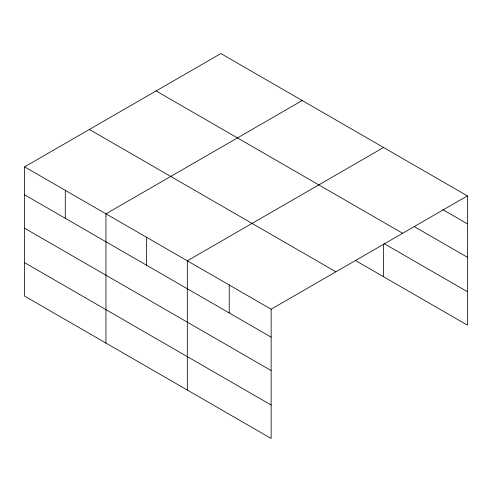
<?xml version="1.0" encoding="UTF-8"?>
<svg xmlns="http://www.w3.org/2000/svg" width="492" height="492" viewBox="0 0 492 492"><rect width="100%" height="100%" fill="white"/><g stroke="black" fill="none" stroke-linecap="round" stroke-linejoin="round"><path stroke-width="0.74" d="M271.141 370.574L271.141 309.204L24.6 166.862L24.6 296.11L271.141 438.446L271.141 370.574L24.6 228.239M24.6 166.862L220.859 53.554L467.4 195.89L467.4 325.138L355.365 260.452M302.217 100.528L105.958 213.835L105.958 343.078M383.576 147.495L187.317 260.809L187.317 390.051M271.141 309.204L467.4 195.89M442.788 209.629L467.4 223.842M414.178 226.541L467.4 257.267M156.093 90.946L402.634 233.282M384.24 243.7L467.4 291.707M89.366 129.47L335.907 271.812M24.6 194.807L271.141 337.149M24.6 262.679L271.141 405.021M383.576 244.075L383.576 276.744M229.229 285.003L229.229 312.949M146.641 237.322L146.641 265.268M65.282 190.349L65.282 218.294"/></g></svg>
